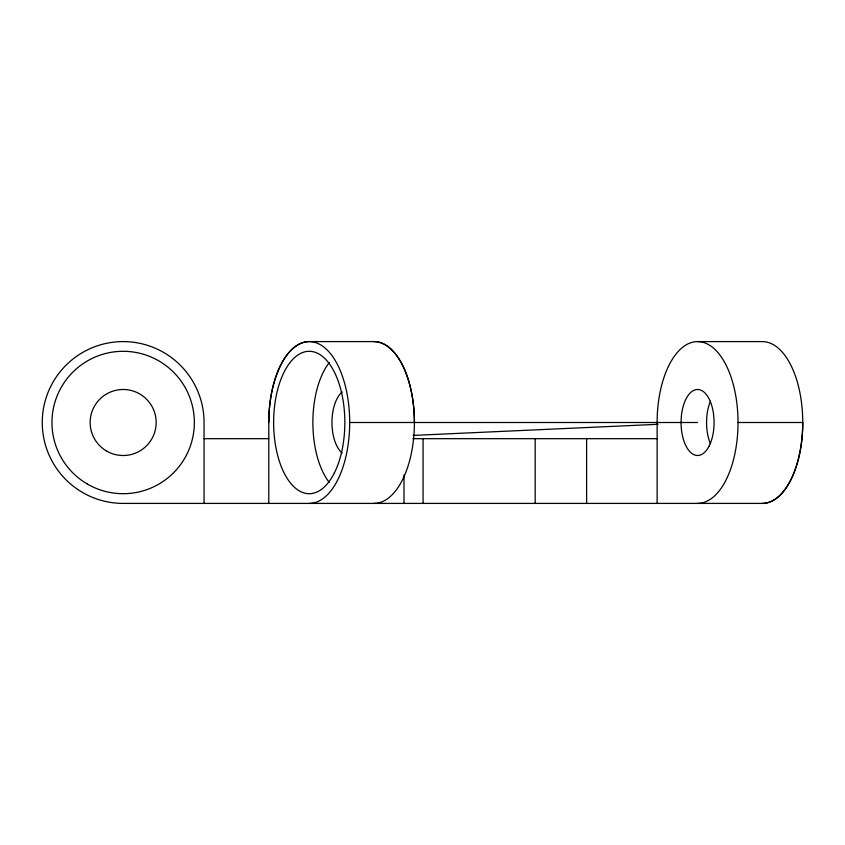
<?xml version="1.0" encoding="UTF-8"?>
<svg xmlns="http://www.w3.org/2000/svg" width="845" height="845" viewBox="0 0 845 845"><rect width="100%" height="100%" fill="white"/><g stroke="black" fill="none" stroke-linecap="round" stroke-linejoin="round"><path stroke-width="1.27" d="M413.173 435.418L658.075 424.296M373.955 503.409A80.909 40.454 -90 0 0 414.409 422.5A80.909 40.454 90 0 0 373.955 341.591L309.238 341.591A80.909 40.454 90 0 0 268.784 422.5L268.784 503.409M657.125 503.409L657.125 422.5A80.909 40.454 -90 0 1 697.579 341.591L762.296 341.591A80.909 40.454 -90 0 1 802.75 422.5A80.909 40.454 -90 0 1 762.296 503.409L123.159 503.409A80.909 80.909 0 0 1 42.25 422.5A80.909 80.909 0 0 1 123.159 341.591A80.909 80.909 0 0 1 204.057 422.5L204.057 503.409M309.238 503.409A80.909 40.454 -90 0 0 349.682 422.5L697.579 422.5M697.579 503.409A80.909 40.454 -90 0 0 738.023 422.5L802.75 422.5A80.909 40.454 90 0 1 762.296 503.409M204.057 438.682L268.784 438.682M412.909 438.682L657.125 438.682M586.62 438.682L586.62 503.409M535.181 438.682L535.181 503.409M423.081 438.682L423.081 503.409M404.005 474.922L404.005 503.409M342.151 452.994A33.008 16.509 90 0 1 331.969 422.5A33.008 16.509 90 0 1 342.151 392.006M697.579 341.591A80.909 40.454 -90 0 1 738.023 422.5M268.784 422.5A80.909 40.454 -90 0 1 309.238 341.591A80.909 40.454 -90 0 1 349.682 422.5M373.955 341.591A80.909 40.454 -90 0 1 414.409 422.5M710.423 443.72A33.008 16.509 -90 0 1 710.423 401.28M329.233 482.4A71.191 35.596 -90 0 1 329.233 362.6M709.24 445.843A33.008 16.509 -90 0 0 701.846 390.612A33.008 16.509 -90 0 0 681.63 431.045A33.008 16.509 -90 0 0 709.24 445.843M334.409 472.841A71.191 35.596 -90 0 0 318.449 353.728A71.191 35.596 -90 0 0 274.847 440.932A71.191 35.596 -90 0 0 334.409 472.841M87.553 484.153A71.191 71.191 0 0 0 194.35 422.5A71.191 71.191 0 0 0 87.553 360.847A71.191 71.191 0 0 0 87.553 484.153M106.65 451.082A33.008 33.008 0 0 0 156.167 422.5A33.008 33.008 0 0 0 106.65 393.918A33.008 33.008 0 0 0 106.65 451.082"/></g></svg>
